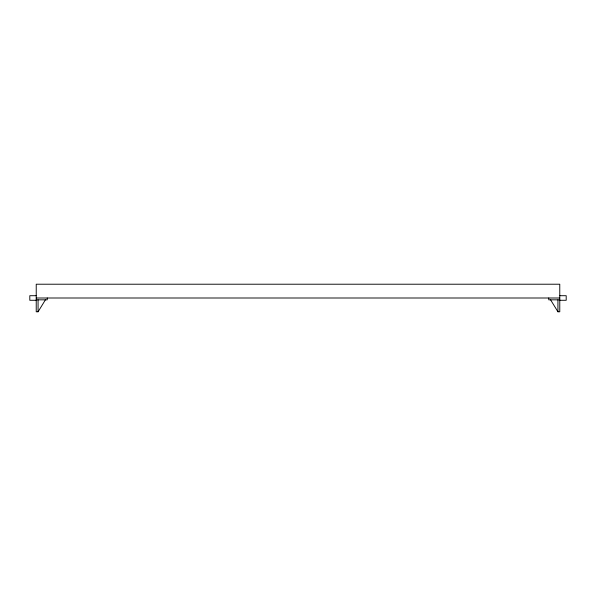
<?xml version="1.0" encoding="UTF-8"?>
<svg xmlns="http://www.w3.org/2000/svg" width="596" height="596" viewBox="0 0 596 596"><rect width="100%" height="100%" fill="white"/><g stroke="black" fill="none" stroke-linecap="round" stroke-linejoin="round"><path stroke-width="0.89" d="M550.585 299.833L557.93 311.782L559.771 311.782L559.771 284.217L36.229 284.217L36.229 311.782L38.069 311.782L45.415 299.833M36.229 295.705L29.8 295.705L29.8 300.287L36.229 300.287M559.771 295.705L566.2 295.705L566.2 300.287L559.771 300.287M36.229 298L559.771 298M36.229 299.833L47.248 299.833L47.248 298M559.771 299.833L548.752 299.833L548.752 298M557.93 299.833L557.93 311.782M38.069 299.833L38.069 311.782"/></g></svg>
